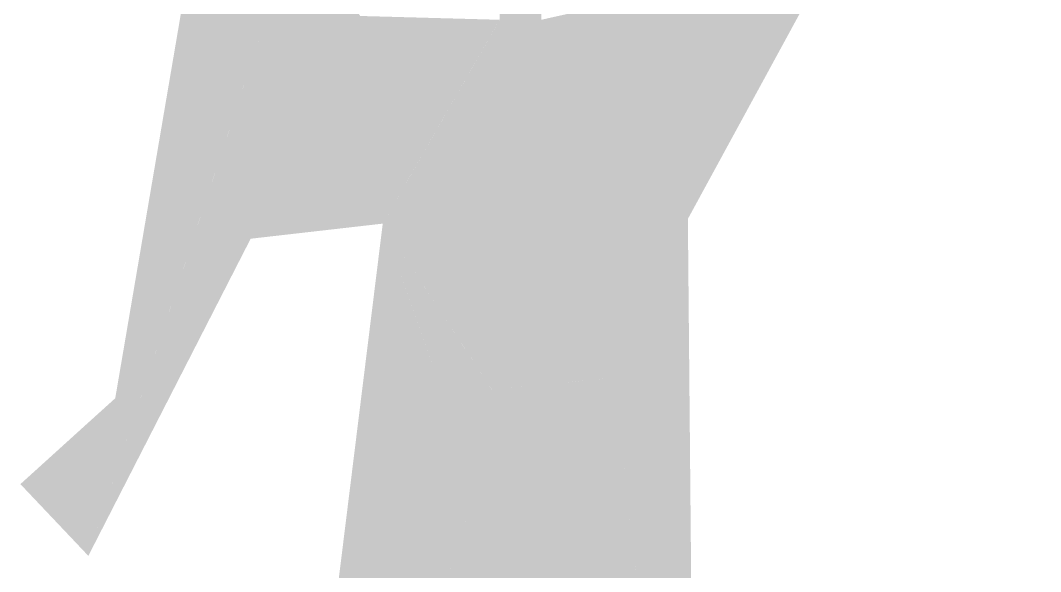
# Model space of a CAD drawing. Extents: x -0.07 to 1.13, y 0 to 1.85.
# Drawn here: x -0.072 to 1.133, y 0.637 to 1.287 of the extents above; entities that cross this region are included whole.
import ezdxf

# ---------------------------------------------------------------- set-up
doc = ezdxf.new("R2010")
doc.units = 0
for name, color, linetype in [('ARQ-HUM-251', 251, 'CONTINUOUS'), ('ARQ-HUM-252', 252, 'CONTINUOUS'), ('ARQ-HUM-254', 254, 'CONTINUOUS'), ('ARQ-HUM-255', 255, 'CONTINUOUS')]:
    doc.layers.add(name, color=color, linetype=linetype)

# ---------------------------------------------------------------- blocks, each defined once
blk = doc.blocks.new('*U1')
at = {"layer": 'ARQ-HUM-254'}
for points in [[(0.8017, 1.3114), (0.8017, 1.4302), (1.1326, 1.8162)], [(0.1645, 1.1264), (0.0086, 0.6555), (0.1645, 1.5682)], [(0.1645, 1.1264), (0.1645, 1.5682), (0.2135, 1.2743)], [(0.2135, 1.2743), (0.1645, 1.5682), (0.2135, 1.4349)], [(0.6584, 1.3133), (0.6056, 1.5504), (0.6584, 1.518)], [(0.6584, 1.3133), (0.6584, 1.518), (0.7482, 1.2298)], [(0.7482, 1.2298), (0.6584, 1.518), (0.7482, 1.463)], [(0.7482, 1.2298), (0.7482, 1.463), (0.8017, 1.3114)], [(0.8017, 1.3114), (0.7482, 1.463), (0.8017, 1.4302)], [(0.2135, 1.2743), (0.2135, 1.4349), (0.27, 1.2815)]]:
    blk.add_solid(points, dxfattribs=at)
blk = doc.blocks.new('*U2')
at = {"layer": 'ARQ-HUM-255'}
for points in [[(0.4942, 0.8523), (0.4942, 1.5549), (0.4945, 0.8523)], [(0.4945, 0.8523), (0.4942, 1.5549), (0.4945, 1.5549)], [(0.4945, 0.8523), (0.4945, 1.5549), (0.4949, 0.8523)], [(0.4949, 0.8523), (0.4945, 1.5549), (0.4949, 1.5548)], [(0.4949, 0.8523), (0.4949, 1.5548), (0.496, 0.8524)], [(0.496, 0.8524), (0.4949, 1.5548), (0.496, 1.5548)], [(0.496, 0.8524), (0.496, 1.5548), (0.4964, 0.8525)], [(0.4964, 0.8525), (0.496, 1.5548), (0.4964, 1.5548)], [(0.4964, 0.8525), (0.4964, 1.5548), (0.4975, 0.8526)], [(0.4975, 0.8526), (0.4964, 1.5548), (0.4975, 1.5547)], [(0.4975, 0.8526), (0.4975, 1.5547), (0.4979, 0.8526)], [(0.4979, 0.8526), (0.4975, 1.5547), (0.4979, 1.5547)], [(0.4979, 0.8526), (0.4979, 1.5547), (0.499, 0.8527)], [(0.499, 0.8527), (0.4979, 1.5547), (0.499, 1.5547)], [(0.499, 0.8527), (0.499, 1.5547), (0.4994, 0.8528)], [(0.4994, 0.8528), (0.499, 1.5547), (0.4994, 1.5547)], [(0.4994, 0.8528), (0.4994, 1.5547), (0.5004, 0.8529)], [(0.5004, 0.8529), (0.4994, 1.5547), (0.5004, 1.5546)], [(0.5004, 0.8529), (0.5004, 1.5546), (0.5008, 0.8529)], [(0.5008, 0.8529), (0.5004, 1.5546), (0.5008, 1.5546)], [(0.5008, 0.8529), (0.5008, 1.5546), (0.5019, 0.853)], [(0.5019, 0.853), (0.5008, 1.5546), (0.5019, 1.5546)], [(0.5019, 0.853), (0.5019, 1.5546), (0.5023, 0.8531)], [(0.5023, 0.8531), (0.5019, 1.5546), (0.5023, 1.5546)], [(0.5023, 0.8531), (0.5023, 1.5546), (0.5032, 0.8532)], [(0.5032, 0.8532), (0.5023, 1.5546), (0.5032, 1.5545)], [(0.5032, 0.8532), (0.5032, 1.5545), (0.5036, 0.8532)], [(0.5036, 0.8532), (0.5032, 1.5545), (0.5036, 1.5545)], [(0.5036, 0.8532), (0.5036, 1.5545), (0.5046, 0.8533)], [(0.5046, 0.8533), (0.5036, 1.5545), (0.5046, 1.5545)], [(0.5046, 0.8533), (0.5046, 1.5545), (0.505, 0.8533)], [(0.505, 0.8533), (0.5046, 1.5545), (0.505, 1.5544)], [(0.505, 0.8533), (0.505, 1.5544), (0.506, 0.8534)], [(0.506, 0.8534), (0.505, 1.5544), (0.506, 1.5544)], [(0.506, 0.8534), (0.506, 1.5544), (0.5063, 0.8535)], [(0.5063, 0.8535), (0.506, 1.5544), (0.5063, 1.5544)], [(0.5063, 0.8535), (0.5063, 1.5544), (0.5073, 0.8536)], [(0.5073, 0.8536), (0.5063, 1.5544), (0.5073, 1.5544)], [(0.5073, 0.8536), (0.5073, 1.5544), (0.5076, 0.8536)], [(0.5076, 0.8536), (0.5073, 1.5544), (0.5076, 1.5543)], [(0.5076, 0.8536), (0.5076, 1.5543), (0.5085, 0.8537)], [(0.5085, 0.8537), (0.5076, 1.5543), (0.5085, 1.5543)], [(0.5085, 0.8537), (0.5085, 1.5543), (0.5089, 0.8537)], [(0.5089, 0.8537), (0.5085, 1.5543), (0.5089, 1.5543)], [(0.5089, 0.8537), (0.5089, 1.5543), (0.5098, 0.8538)], [(0.5098, 0.8538), (0.5089, 1.5543), (0.5098, 1.5542)], [(0.5098, 0.8538), (0.5098, 1.5542), (0.5101, 0.8538)], [(0.5101, 0.8538), (0.5098, 1.5542), (0.5101, 1.5542)], [(0.5101, 0.8538), (0.5101, 1.5542), (0.511, 0.8539)], [(0.511, 0.8539), (0.5101, 1.5542), (0.511, 1.5542)], [(0.511, 0.8539), (0.511, 1.5542), (0.5113, 0.854)], [(0.5113, 0.854), (0.511, 1.5542), (0.5113, 1.5542)], [(0.5113, 0.854), (0.5113, 1.5542), (0.5122, 0.854)], [(0.5122, 0.854), (0.5113, 1.5542), (0.5122, 1.5542)], [(0.5122, 0.854), (0.5122, 1.5542), (0.5125, 0.8541)], [(0.5125, 0.8541), (0.5122, 1.5542), (0.5125, 1.5541)], [(0.5125, 0.8541), (0.5125, 1.5541), (0.5133, 0.8542)], [(0.5133, 0.8542), (0.5125, 1.5541), (0.5133, 1.5541)], [(0.5133, 0.8542), (0.5133, 1.5541), (0.5136, 0.8542)], [(0.5136, 0.8542), (0.5133, 1.5541), (0.5136, 1.5541)], [(0.5136, 0.8542), (0.5136, 1.5541), (0.5144, 0.8543)], [(0.5144, 0.8543), (0.5136, 1.5541), (0.5144, 1.5541)], [(0.5144, 0.8543), (0.5144, 1.5541), (0.5147, 0.8543)], [(0.5147, 0.8543), (0.5144, 1.5541), (0.5147, 1.554)], [(0.5147, 0.8543), (0.5147, 1.554), (0.5155, 0.8544)], [(0.5155, 0.8544), (0.5147, 1.554), (0.5155, 1.554)], [(0.5155, 0.8544), (0.5155, 1.554), (0.5158, 0.8544)], [(0.5158, 0.8544), (0.5155, 1.554), (0.5158, 1.554)], [(0.5158, 0.8544), (0.5158, 1.554), (0.5165, 0.8545)], [(0.5165, 0.8545), (0.5158, 1.554), (0.5165, 1.554)], [(0.5165, 0.8545), (0.5165, 1.554), (0.5168, 0.8545)], [(0.5168, 0.8545), (0.5165, 1.554), (0.5168, 1.554)], [(0.5168, 0.8545), (0.5168, 1.554), (0.5175, 0.8546)], [(0.5175, 0.8546), (0.5168, 1.554), (0.5175, 1.5539)], [(0.5175, 0.8546), (0.5175, 1.5539), (0.5178, 0.8546)], [(0.5178, 0.8546), (0.5175, 1.5539), (0.5178, 1.5539)], [(0.5178, 0.8546), (0.5178, 1.5539), (0.5185, 0.8547)], [(0.5185, 0.8547), (0.5178, 1.5539), (0.5185, 1.5539)], [(0.5185, 0.8547), (0.5185, 1.5539), (0.5188, 0.8547)], [(0.5188, 0.8547), (0.5185, 1.5539), (0.5188, 1.5539)], [(0.5188, 0.8547), (0.5188, 1.5539), (0.5194, 0.8548)], [(0.5194, 0.8548), (0.5188, 1.5539), (0.5194, 1.5539)], [(0.5194, 0.8548), (0.5194, 1.5539), (0.5197, 0.8548)], [(0.5197, 0.8548), (0.5194, 1.5539), (0.5197, 1.5538)], [(0.5197, 0.8548), (0.5197, 1.5538), (0.5203, 0.8549)], [(0.5203, 0.8549), (0.5197, 1.5538), (0.5203, 1.5538)], [(0.5203, 0.8549), (0.5203, 1.5538), (0.5206, 0.8549)], [(0.5206, 0.8549), (0.5203, 1.5538), (0.5206, 1.5538)], [(0.5206, 0.8549), (0.5206, 1.5538), (0.5212, 0.8549)], [(0.5212, 0.8549), (0.5206, 1.5538), (0.5212, 1.5538)], [(0.5212, 0.8549), (0.5212, 1.5538), (0.5214, 0.855)], [(0.5214, 0.855), (0.5212, 1.5538), (0.5214, 1.5538)], [(0.5214, 0.855), (0.5214, 1.5538), (0.522, 0.855)], [(0.522, 0.855), (0.5214, 1.5538), (0.522, 1.5538)], [(0.522, 0.855), (0.522, 1.5538), (0.5222, 0.855)], [(0.5222, 0.855), (0.522, 1.5538), (0.5222, 1.5537)], [(0.5222, 0.855), (0.5222, 1.5537), (0.5228, 0.8551)], [(0.5228, 0.8551), (0.5222, 1.5537), (0.5228, 1.5537)], [(0.5228, 0.8551), (0.5228, 1.5537), (0.523, 0.8551)], [(0.523, 0.8551), (0.5228, 1.5537), (0.523, 1.5537)], [(0.523, 0.8551), (0.523, 1.5537), (0.5235, 0.8552)], [(0.5235, 0.8552), (0.523, 1.5537), (0.5235, 1.5537)], [(0.5235, 0.8552), (0.5235, 1.5537), (0.5237, 0.8552)], [(0.5237, 0.8552), (0.5235, 1.5537), (0.5237, 1.5537)], [(0.5237, 0.8552), (0.5237, 1.5537), (0.5242, 0.8552)], [(0.5242, 0.8552), (0.5237, 1.5537), (0.5242, 1.5537)], [(0.5242, 0.8552), (0.5242, 1.5537), (0.5244, 0.8553)], [(0.5244, 0.8553), (0.5242, 1.5537), (0.5244, 1.5537)], [(0.5244, 0.8553), (0.5244, 1.5537), (0.5248, 0.8553)], [(0.5248, 0.8553), (0.5244, 1.5537), (0.5248, 1.5536)], [(0.5248, 0.8553), (0.5248, 1.5536), (0.525, 0.8553)], [(0.525, 0.8553), (0.5248, 1.5536), (0.525, 1.5536)], [(0.525, 0.8553), (0.525, 1.5536), (0.5254, 0.8554)], [(0.5254, 0.8554), (0.525, 1.5536), (0.5254, 1.5536)], [(0.5254, 0.8554), (0.5254, 1.5536), (0.5256, 0.8554)], [(0.5256, 0.8554), (0.5254, 1.5536), (0.5256, 1.5536)], [(0.5256, 0.8554), (0.5256, 1.5536), (0.526, 0.8554)], [(0.526, 0.8554), (0.5256, 1.5536), (0.526, 1.5536)], [(0.526, 0.8554), (0.526, 1.5536), (0.5261, 0.8554)], [(0.5261, 0.8554), (0.526, 1.5536), (0.5261, 1.5536)], [(0.5261, 0.8554), (0.5261, 1.5536), (0.5265, 0.8555)], [(0.5265, 0.8555), (0.5261, 1.5536), (0.5265, 1.5536)], [(0.5265, 0.8555), (0.5265, 1.5536), (0.5266, 0.8555)], [(0.5266, 0.8555), (0.5265, 1.5536), (0.5266, 1.5536)], [(0.5266, 0.8555), (0.5266, 1.5536), (0.527, 0.8555)], [(0.527, 0.8555), (0.5266, 1.5536), (0.527, 1.5536)], [(0.527, 0.8555), (0.527, 1.5536), (0.5271, 0.8555)], [(0.5271, 0.8555), (0.527, 1.5536), (0.5271, 1.5535)], [(0.5271, 0.8555), (0.5271, 1.5535), (0.5274, 0.8556)], [(0.5274, 0.8556), (0.5271, 1.5535), (0.5274, 1.5535)], [(0.5274, 0.8556), (0.5274, 1.5535), (0.5275, 0.8556)], [(0.5275, 0.8556), (0.5274, 1.5535), (0.5275, 1.5535)], [(0.5275, 0.8556), (0.5275, 1.5535), (0.5278, 0.8556)], [(0.5278, 0.8556), (0.5275, 1.5535), (0.5278, 1.5535)], [(0.5278, 0.8556), (0.5278, 1.5535), (0.5279, 0.8556)], [(0.5279, 0.8556), (0.5278, 1.5535), (0.5279, 1.5535)], [(0.5279, 0.8556), (0.5279, 1.5535), (0.5281, 0.8556)], [(0.5281, 0.8556), (0.5279, 1.5535), (0.5281, 1.5535)], [(0.5281, 0.8556), (0.5281, 1.5535), (0.5282, 0.8556)], [(0.5282, 0.8556), (0.5281, 1.5535), (0.5282, 1.5535)], [(0.5282, 0.8556), (0.5282, 1.5535), (0.5284, 0.8557)], [(0.5284, 0.8557), (0.5282, 1.5535), (0.5284, 1.5535)], [(0.5284, 0.8557), (0.5284, 1.5535), (0.5285, 0.8557)], [(0.5285, 0.8557), (0.5284, 1.5535), (0.5285, 1.5535)], [(0.5285, 0.8557), (0.5285, 1.5535), (0.5287, 0.8557)], [(0.5287, 0.8557), (0.5285, 1.5535), (0.5287, 1.5535)], [(0.5287, 0.8557), (0.5287, 1.5535), (0.5287, 0.8557)], [(0.5287, 0.8557), (0.5287, 1.5535), (0.5287, 1.5535)], [(0.5287, 0.8557), (0.5287, 1.5535), (0.5289, 0.8557)], [(0.5289, 0.8557), (0.5287, 1.5535), (0.5289, 1.5535)], [(0.5289, 0.8557), (0.5289, 1.5535), (0.5289, 0.8557)], [(0.5289, 0.8557), (0.5289, 1.5535), (0.5289, 1.5535)], [(0.5289, 0.8557), (0.5289, 1.5535), (0.529, 0.8557)], [(0.529, 0.8557), (0.5289, 1.5535), (0.529, 1.5535)], [(0.529, 0.8557), (0.529, 1.5535), (0.5291, 0.8557)], [(0.5291, 0.8557), (0.529, 1.5535), (0.5291, 1.5535)], [(0.5291, 0.8557), (0.5291, 1.5535), (0.5292, 0.8557)], [(0.5292, 0.8557), (0.5291, 1.5535), (0.5292, 1.5535)], [(0.5292, 0.8557), (0.5292, 1.5535), (0.5292, 0.8557)], [(0.5292, 0.8557), (0.5292, 1.5535), (0.5292, 1.5535)], [(0.5292, 0.8557), (0.5292, 1.5535), (0.5292, 0.8557)], [(0.5292, 0.8557), (0.5292, 1.5535), (0.5292, 1.5535)], [(0.5292, 0.8557), (0.5292, 1.5535), (0.5292, 0.8557)], [(0.5292, 0.8557), (0.5292, 1.5535), (0.5292, 1.5535)], [(0.5292, 0.8557), (0.5292, 1.5535), (0.5293, 0.8557)], [(0.5293, 0.8557), (0.5292, 1.5535), (0.5293, 1.5535)], [(0.5293, 0.8557), (0.5293, 1.5535), (0.5432, 0.8571)], [(0.5432, 0.8571), (0.5293, 1.5535), (0.5432, 1.5529)], [(0.6584, 0.9284), (0.6291, 1.2842), (0.6584, 1.3133)], [(0.6584, 0.9284), (0.6584, 1.3133), (0.7163, 1.0529)], [(0.4882, 0.8517), (0.487, 1.2751), (0.4882, 1.2771)], [(0.4886, 0.8517), (0.4882, 1.2771), (0.4886, 1.2779)], [(0.4882, 0.8517), (0.4882, 1.2771), (0.4886, 0.8517)], [(0.4898, 0.8518), (0.4886, 1.2779), (0.4898, 1.2799)], [(0.4886, 0.8517), (0.4886, 1.2779), (0.4898, 0.8518)], [(0.4902, 0.8519), (0.4898, 1.2799), (0.4902, 1.2807)], [(0.4898, 0.8518), (0.4898, 1.2799), (0.4902, 0.8519)], [(0.4914, 0.852), (0.4902, 1.2807), (0.4914, 1.2827)], [(0.4902, 0.8519), (0.4902, 1.2807), (0.4914, 0.852)], [(0.4918, 0.852), (0.4914, 1.2827), (0.4918, 1.2835)], [(0.4914, 0.852), (0.4914, 1.2827), (0.4918, 0.852)], [(0.4929, 0.8521), (0.4918, 1.2835), (0.4929, 1.2854)], [(0.4918, 0.852), (0.4918, 1.2835), (0.4929, 0.8521)], [(0.4934, 0.8522), (0.4929, 1.2854), (0.4934, 1.2862)], [(0.4929, 0.8521), (0.4929, 1.2854), (0.4934, 0.8522)], [(0.4942, 0.8523), (0.4934, 1.2862), (0.4942, 1.2877)], [(0.4934, 0.8522), (0.4934, 1.2862), (0.4942, 0.8523)], [(0.5432, 0.8571), (0.5432, 1.2877), (0.5833, 0.8611)], [(0.5833, 0.8611), (0.5432, 1.2877), (0.5833, 1.2387)], [(0.6291, 0.8656), (0.6056, 1.2609), (0.6291, 1.2842)], [(0.6291, 0.8656), (0.6291, 1.2842), (0.6584, 0.9284)], [(0.4815, 0.8571), (0.4803, 1.2635), (0.4815, 1.2656)], [(0.482, 0.8564), (0.4815, 1.2656), (0.482, 1.2664)], [(0.4815, 0.8571), (0.4815, 1.2656), (0.482, 0.8564)], [(0.4832, 0.8546), (0.482, 1.2664), (0.4832, 1.2685)], [(0.482, 0.8564), (0.482, 1.2664), (0.4832, 0.8546)], [(0.4837, 0.8539), (0.4832, 1.2685), (0.4837, 1.2693)], [(0.4832, 0.8546), (0.4832, 1.2685), (0.4837, 0.8539)], [(0.4849, 0.8521), (0.4837, 1.2693), (0.4849, 1.2714)], [(0.4837, 0.8539), (0.4837, 1.2693), (0.4849, 0.8521)], [(0.4853, 0.8514), (0.4849, 1.2714), (0.4853, 1.2722)], [(0.4849, 0.8521), (0.4849, 1.2714), (0.4853, 0.8514)], [(0.4853, 0.8514), (0.4853, 1.2722), (0.4854, 0.8514)], [(0.4854, 0.8514), (0.4853, 1.2722), (0.4854, 1.2722)], [(0.4865, 0.8515), (0.4854, 1.2722), (0.4865, 1.2743)], [(0.4854, 0.8514), (0.4854, 1.2722), (0.4865, 0.8515)], [(0.487, 0.8516), (0.4865, 1.2743), (0.487, 1.2751)], [(0.4865, 0.8515), (0.4865, 1.2743), (0.487, 0.8516)], [(0.487, 0.8516), (0.487, 1.2751), (0.4882, 0.8517)], [(0.4747, 0.8675), (0.4734, 1.2515), (0.4747, 1.2537)], [(0.4752, 0.8668), (0.4747, 1.2537), (0.4752, 1.2545)], [(0.4747, 0.8675), (0.4747, 1.2537), (0.4752, 0.8668)], [(0.4764, 0.8649), (0.4752, 1.2545), (0.4764, 1.2567)], [(0.4752, 0.8668), (0.4752, 1.2545), (0.4764, 0.8649)], [(0.4769, 0.8642), (0.4764, 1.2567), (0.4769, 1.2575)], [(0.4764, 0.8649), (0.4764, 1.2567), (0.4769, 0.8642)], [(0.4781, 0.8623), (0.4769, 1.2575), (0.4781, 1.2597)], [(0.4769, 0.8642), (0.4769, 1.2575), (0.4781, 0.8623)], [(0.4786, 0.8616), (0.4781, 1.2597), (0.4786, 1.2605)], [(0.4781, 0.8623), (0.4781, 1.2597), (0.4786, 0.8616)], [(0.4799, 0.8597), (0.4786, 1.2605), (0.4799, 1.2627)], [(0.4786, 0.8616), (0.4786, 1.2605), (0.4799, 0.8597)], [(0.4803, 0.859), (0.4799, 1.2627), (0.4803, 1.2635)], [(0.4799, 0.8597), (0.4799, 1.2627), (0.4803, 0.859)], [(0.4803, 0.859), (0.4803, 1.2635), (0.4815, 0.8571)], [(0.6056, 0.8633), (0.5833, 1.2387), (0.6056, 1.2609)], [(0.6056, 0.8633), (0.6056, 1.2609), (0.6291, 0.8656)], [(0.4677, 0.8781), (0.4664, 1.2392), (0.4677, 1.2415)], [(0.4682, 0.8774), (0.4677, 1.2415), (0.4682, 1.2423)], [(0.4677, 0.8781), (0.4677, 1.2415), (0.4682, 0.8774)], [(0.4695, 0.8755), (0.4682, 1.2423), (0.4695, 1.2446)], [(0.4682, 0.8774), (0.4682, 1.2423), (0.4695, 0.8755)], [(0.4699, 0.8747), (0.4695, 1.2446), (0.4699, 1.2454)], [(0.4695, 0.8755), (0.4695, 1.2446), (0.4699, 0.8747)], [(0.4712, 0.8728), (0.4699, 1.2454), (0.4712, 1.2476)], [(0.4699, 0.8747), (0.4699, 1.2454), (0.4712, 0.8728)], [(0.4717, 0.8721), (0.4712, 1.2476), (0.4717, 1.2484)], [(0.4712, 0.8728), (0.4712, 1.2476), (0.4717, 0.8721)], [(0.473, 0.8701), (0.4717, 1.2484), (0.473, 1.2507)], [(0.4717, 0.8721), (0.4717, 1.2484), (0.473, 0.8701)], [(0.4734, 0.8694), (0.473, 1.2507), (0.4734, 1.2515)], [(0.473, 0.8701), (0.473, 1.2507), (0.4734, 0.8694)], [(0.4734, 0.8694), (0.4734, 1.2515), (0.4747, 0.8675)], [(0.4606, 0.8889), (0.4593, 1.2268), (0.4606, 1.2291)], [(0.4611, 0.8882), (0.4606, 1.2291), (0.4611, 1.2299)], [(0.4606, 0.8889), (0.4606, 1.2291), (0.4611, 0.8882)], [(0.4624, 0.8862), (0.4611, 1.2299), (0.4624, 1.2322)], [(0.4611, 0.8882), (0.4611, 1.2299), (0.4624, 0.8862)], [(0.4628, 0.8855), (0.4624, 1.2322), (0.4628, 1.233)], [(0.4624, 0.8862), (0.4624, 1.2322), (0.4628, 0.8855)], [(0.4641, 0.8835), (0.4628, 1.233), (0.4641, 1.2353)], [(0.4628, 0.8855), (0.4628, 1.233), (0.4641, 0.8835)], [(0.4646, 0.8828), (0.4641, 1.2353), (0.4646, 1.2361)], [(0.4641, 0.8835), (0.4641, 1.2353), (0.4646, 0.8828)], [(0.4659, 0.8808), (0.4646, 1.2361), (0.4659, 1.2384)], [(0.4646, 0.8828), (0.4646, 1.2361), (0.4659, 0.8808)], [(0.4664, 0.8801), (0.4659, 1.2384), (0.4664, 1.2392)], [(0.4659, 0.8808), (0.4659, 1.2384), (0.4664, 0.8801)], [(0.4664, 0.8801), (0.4664, 1.2392), (0.4677, 0.8781)], [(0.5833, 0.8611), (0.5833, 1.2387), (0.6056, 0.8633)], [(0.4535, 0.8997), (0.4522, 1.2144), (0.4535, 1.2167)], [(0.4539, 0.899), (0.4535, 1.2167), (0.4539, 1.2175)], [(0.4535, 0.8997), (0.4535, 1.2167), (0.4539, 0.899)], [(0.4552, 0.897), (0.4539, 1.2175), (0.4552, 1.2198)], [(0.4539, 0.899), (0.4539, 1.2175), (0.4552, 0.897)], [(0.4557, 0.8963), (0.4552, 1.2198), (0.4557, 1.2206)], [(0.4552, 0.897), (0.4552, 1.2198), (0.4557, 0.8963)], [(0.457, 0.8943), (0.4557, 1.2206), (0.457, 1.2229)], [(0.4557, 0.8963), (0.4557, 1.2206), (0.457, 0.8943)], [(0.4575, 0.8936), (0.457, 1.2229), (0.4575, 1.2237)], [(0.457, 0.8943), (0.457, 1.2229), (0.4575, 0.8936)], [(0.4588, 0.8916), (0.4575, 1.2237), (0.4588, 1.226)], [(0.4575, 0.8936), (0.4575, 1.2237), (0.4588, 0.8916)], [(0.4593, 0.8909), (0.4588, 1.226), (0.4593, 1.2268)], [(0.4588, 0.8916), (0.4588, 1.226), (0.4593, 0.8909)], [(0.4593, 0.8909), (0.4593, 1.2268), (0.4606, 0.8889)], [(0.4464, 0.9104), (0.4451, 1.2022), (0.4464, 1.2044)], [(0.4468, 0.9097), (0.4464, 1.2044), (0.4468, 1.2052)], [(0.4464, 0.9104), (0.4464, 1.2044), (0.4468, 0.9097)], [(0.4481, 0.9078), (0.4468, 1.2052), (0.4481, 1.2075)], [(0.4468, 0.9097), (0.4468, 1.2052), (0.4481, 0.9078)], [(0.4486, 0.9071), (0.4481, 1.2075), (0.4486, 1.2083)], [(0.4481, 0.9078), (0.4481, 1.2075), (0.4486, 0.9071)], [(0.4499, 0.9051), (0.4486, 1.2083), (0.4499, 1.2105)], [(0.4486, 0.9071), (0.4486, 1.2083), (0.4499, 0.9051)], [(0.4504, 0.9044), (0.4499, 1.2105), (0.4504, 1.2114)], [(0.4499, 0.9051), (0.4499, 1.2105), (0.4504, 0.9044)], [(0.4517, 0.9024), (0.4504, 1.2114), (0.4517, 1.2136)], [(0.4504, 0.9044), (0.4504, 1.2114), (0.4517, 0.9024)], [(0.4522, 0.9017), (0.4517, 1.2136), (0.4522, 1.2144)], [(0.4517, 0.9024), (0.4517, 1.2136), (0.4522, 0.9017)], [(0.4522, 0.9017), (0.4522, 1.2144), (0.4535, 0.8997)], [(0.4394, 0.921), (0.4382, 1.1901), (0.4394, 1.1923)], [(0.4399, 0.9203), (0.4394, 1.1923), (0.4399, 1.1931)], [(0.4394, 0.921), (0.4394, 1.1923), (0.4399, 0.9203)], [(0.4412, 0.9184), (0.4399, 1.1931), (0.4412, 1.1953)], [(0.4399, 0.9203), (0.4399, 1.1931), (0.4412, 0.9184)], [(0.4416, 0.9177), (0.4412, 1.1953), (0.4416, 1.1961)], [(0.4412, 0.9184), (0.4412, 1.1953), (0.4416, 0.9177)], [(0.4429, 0.9157), (0.4416, 1.1961), (0.4429, 1.1983)], [(0.4416, 0.9177), (0.4416, 1.1961), (0.4429, 0.9157)], [(0.4433, 0.915), (0.4429, 1.1983), (0.4433, 1.1991)], [(0.4429, 0.9157), (0.4429, 1.1983), (0.4433, 0.915)], [(0.4446, 0.9131), (0.4433, 1.1991), (0.4446, 1.2013)], [(0.4433, 0.915), (0.4433, 1.1991), (0.4446, 0.9131)], [(0.4451, 0.9124), (0.4446, 1.2013), (0.4451, 1.2022)], [(0.4446, 0.9131), (0.4446, 1.2013), (0.4451, 0.9124)], [(0.4451, 0.9124), (0.4451, 1.2022), (0.4464, 0.9104)], [(0.4327, 0.9312), (0.4315, 1.1784), (0.4327, 1.1805)], [(0.4331, 0.9306), (0.4327, 1.1805), (0.4331, 1.1813)], [(0.4327, 0.9312), (0.4327, 1.1805), (0.4331, 0.9306)], [(0.4343, 0.9287), (0.4331, 1.1813), (0.4343, 1.1834)], [(0.4331, 0.9306), (0.4331, 1.1813), (0.4343, 0.9287)], [(0.4348, 0.928), (0.4343, 1.1834), (0.4348, 1.1842)], [(0.4343, 0.9287), (0.4343, 1.1834), (0.4348, 0.928)], [(0.436, 0.9261), (0.4348, 1.1842), (0.436, 1.1864)], [(0.4348, 0.928), (0.4348, 1.1842), (0.436, 0.9261)], [(0.4365, 0.9255), (0.436, 1.1864), (0.4365, 1.1871)], [(0.436, 0.9261), (0.436, 1.1864), (0.4365, 0.9255)], [(0.4377, 0.9236), (0.4365, 1.1871), (0.4377, 1.1893)], [(0.4365, 0.9255), (0.4365, 1.1871), (0.4377, 0.9236)], [(0.4382, 0.9229), (0.4377, 1.1893), (0.4382, 1.1901)], [(0.4377, 0.9236), (0.4377, 1.1893), (0.4382, 0.9229)], [(0.4382, 0.9229), (0.4382, 1.1901), (0.4394, 0.921)], [(0.4262, 0.9411), (0.425, 1.1672), (0.4262, 1.1692)], [(0.4266, 0.9404), (0.4262, 1.1692), (0.4266, 1.17)], [(0.4262, 0.9411), (0.4262, 1.1692), (0.4266, 0.9404)], [(0.4278, 0.9386), (0.4266, 1.17), (0.4278, 1.172)], [(0.4266, 0.9404), (0.4266, 1.17), (0.4278, 0.9386)], [(0.4282, 0.938), (0.4278, 1.172), (0.4282, 1.1727)], [(0.4278, 0.9386), (0.4278, 1.172), (0.4282, 0.938)], [(0.4294, 0.9362), (0.4282, 1.1727), (0.4294, 1.1748)], [(0.4282, 0.938), (0.4282, 1.1727), (0.4294, 0.9362)], [(0.4298, 0.9356), (0.4294, 1.1748), (0.4298, 1.1756)], [(0.4294, 0.9362), (0.4294, 1.1748), (0.4298, 0.9356)], [(0.431, 0.9337), (0.4298, 1.1756), (0.431, 1.1777)], [(0.4298, 0.9356), (0.4298, 1.1756), (0.431, 0.9337)], [(0.4315, 0.9331), (0.431, 1.1777), (0.4315, 1.1784)], [(0.431, 0.9337), (0.431, 1.1777), (0.4315, 0.9331)], [(0.4315, 0.9331), (0.4315, 1.1784), (0.4327, 0.9312)], [(0.4189, 0.9521), (0.4185, 1.1559), (0.4189, 1.1566)], [(0.42, 0.9504), (0.4189, 1.1566), (0.42, 1.1585)], [(0.4189, 0.9521), (0.4189, 1.1566), (0.42, 0.9504)], [(0.4204, 0.9498), (0.42, 1.1585), (0.4204, 1.1592)], [(0.42, 0.9504), (0.42, 1.1585), (0.4204, 0.9498)], [(0.4215, 0.9481), (0.4204, 1.1592), (0.4215, 1.1611)], [(0.4204, 0.9498), (0.4204, 1.1592), (0.4215, 0.9481)], [(0.4219, 0.9475), (0.4215, 1.1611), (0.4219, 1.1618)], [(0.4215, 0.9481), (0.4215, 1.1611), (0.4219, 0.9475)], [(0.4231, 0.9458), (0.4219, 1.1618), (0.4231, 1.1638)], [(0.4219, 0.9475), (0.4219, 1.1618), (0.4231, 0.9458)], [(0.4235, 0.9452), (0.4231, 1.1638), (0.4235, 1.1645)], [(0.4231, 0.9458), (0.4231, 1.1638), (0.4235, 0.9452)], [(0.4246, 0.9434), (0.4235, 1.1645), (0.4246, 1.1665)], [(0.4235, 0.9452), (0.4235, 1.1645), (0.4246, 0.9434)], [(0.425, 0.9428), (0.4246, 1.1665), (0.425, 1.1672)], [(0.4246, 0.9434), (0.4246, 1.1665), (0.425, 0.9428)], [(0.425, 0.9428), (0.425, 1.1672), (0.4262, 0.9411)], [(0.4119, 0.9628), (0.4115, 1.1437), (0.4119, 1.1443)], [(0.4129, 0.9612), (0.4119, 1.1443), (0.4129, 1.1461)], [(0.4119, 0.9628), (0.4119, 1.1443), (0.4129, 0.9612)], [(0.4132, 0.9607), (0.4129, 1.1461), (0.4132, 1.1467)], [(0.4129, 0.9612), (0.4129, 1.1461), (0.4132, 0.9607)], [(0.4143, 0.9591), (0.4132, 1.1467), (0.4143, 1.1485)], [(0.4132, 0.9607), (0.4132, 1.1467), (0.4143, 0.9591)], [(0.4146, 0.9586), (0.4143, 1.1485), (0.4146, 1.1491)], [(0.4143, 0.9591), (0.4143, 1.1485), (0.4146, 0.9586)], [(0.4157, 0.957), (0.4146, 1.1491), (0.4157, 1.1509)], [(0.4146, 0.9586), (0.4146, 1.1491), (0.4157, 0.957)], [(0.416, 0.9565), (0.4157, 1.1509), (0.416, 1.1515)], [(0.4157, 0.957), (0.4157, 1.1509), (0.416, 0.9565)], [(0.4171, 0.9548), (0.416, 1.1515), (0.4171, 1.1534)], [(0.416, 0.9565), (0.416, 1.1515), (0.4171, 0.9548)], [(0.4175, 0.9543), (0.4171, 1.1534), (0.4175, 1.154)], [(0.4171, 0.9548), (0.4171, 1.1534), (0.4175, 0.9543)], [(0.4185, 0.9526), (0.4175, 1.154), (0.4185, 1.1559)], [(0.4175, 0.9543), (0.4175, 1.154), (0.4185, 0.9526)], [(0.4185, 0.9526), (0.4185, 1.1559), (0.4189, 0.9521)], [(0.4053, 0.9728), (0.4044, 1.1313), (0.4053, 1.1329)], [(0.4056, 0.9723), (0.4053, 1.1329), (0.4056, 1.1334)], [(0.4053, 0.9728), (0.4053, 1.1329), (0.4056, 0.9723)], [(0.4065, 0.971), (0.4056, 1.1334), (0.4065, 1.1349)], [(0.4056, 0.9723), (0.4056, 1.1334), (0.4065, 0.971)], [(0.4068, 0.9705), (0.4065, 1.1349), (0.4068, 1.1354)], [(0.4065, 0.971), (0.4065, 1.1349), (0.4068, 0.9705)], [(0.4077, 0.9691), (0.4068, 1.1354), (0.4077, 1.137)], [(0.4068, 0.9705), (0.4068, 1.1354), (0.4077, 0.9691)], [(0.408, 0.9686), (0.4077, 1.137), (0.408, 1.1376)], [(0.4077, 0.9691), (0.4077, 1.137), (0.408, 0.9686)], [(0.4089, 0.9672), (0.408, 1.1376), (0.4089, 1.1392)], [(0.408, 0.9686), (0.408, 1.1376), (0.4089, 0.9672)], [(0.4093, 0.9667), (0.4089, 1.1392), (0.4093, 1.1398)], [(0.4089, 0.9672), (0.4089, 1.1392), (0.4093, 0.9667)], [(0.4102, 0.9653), (0.4093, 1.1398), (0.4102, 1.1415)], [(0.4093, 0.9667), (0.4093, 1.1398), (0.4102, 0.9653)], [(0.4106, 0.9648), (0.4102, 1.1415), (0.4106, 1.142)], [(0.4102, 0.9653), (0.4102, 1.1415), (0.4106, 0.9648)], [(0.4115, 0.9633), (0.4106, 1.142), (0.4115, 1.1437)], [(0.4106, 0.9648), (0.4106, 1.142), (0.4115, 0.9633)], [(0.4115, 0.9633), (0.4115, 1.1437), (0.4119, 0.9628)], [(0.398, 0.9838), (0.3973, 1.1189), (0.398, 1.1201)], [(0.3982, 0.9835), (0.398, 1.1201), (0.3982, 1.1205)], [(0.398, 0.9838), (0.398, 1.1201), (0.3982, 0.9835)], [(0.3989, 0.9824), (0.3982, 1.1205), (0.3989, 1.1217)], [(0.3982, 0.9835), (0.3982, 1.1205), (0.3989, 0.9824)], [(0.3991, 0.9821), (0.3989, 1.1217), (0.3991, 1.1221)], [(0.3989, 0.9824), (0.3989, 1.1217), (0.3991, 0.9821)], [(0.3999, 0.981), (0.3991, 1.1221), (0.3999, 1.1234)], [(0.3991, 0.9821), (0.3991, 1.1221), (0.3999, 0.981)], [(0.4001, 0.9806), (0.3999, 1.1234), (0.4001, 1.1239)], [(0.3999, 0.981), (0.3999, 1.1234), (0.4001, 0.9806)], [(0.4009, 0.9794), (0.4001, 1.1239), (0.4009, 1.1252)], [(0.4001, 0.9806), (0.4001, 1.1239), (0.4009, 0.9794)], [(0.4011, 0.979), (0.4009, 1.1252), (0.4011, 1.1256)], [(0.4009, 0.9794), (0.4009, 1.1252), (0.4011, 0.979)], [(0.4019, 0.9778), (0.4011, 1.1256), (0.4019, 1.127)], [(0.4011, 0.979), (0.4011, 1.1256), (0.4019, 0.9778)], [(0.4022, 0.9774), (0.4019, 1.127), (0.4022, 1.1275)], [(0.4019, 0.9778), (0.4019, 1.127), (0.4022, 0.9774)], [(0.403, 0.9762), (0.4022, 1.1275), (0.403, 1.1289)], [(0.4022, 0.9774), (0.4022, 1.1275), (0.403, 0.9762)], [(0.4033, 0.9758), (0.403, 1.1289), (0.4033, 1.1294)], [(0.403, 0.9762), (0.403, 1.1289), (0.4033, 0.9758)], [(0.4041, 0.9745), (0.4033, 1.1294), (0.4041, 1.1308)], [(0.4033, 0.9758), (0.4033, 1.1294), (0.4041, 0.9745)], [(0.4044, 0.9741), (0.4041, 1.1308), (0.4044, 1.1313)], [(0.4041, 0.9745), (0.4041, 1.1308), (0.4044, 0.9741)], [(0.4044, 0.9741), (0.4044, 1.1313), (0.4053, 0.9728)], [(0.3913, 0.9939), (0.3909, 1.1079), (0.3913, 1.1086)], [(0.3915, 0.9937), (0.3913, 1.1086), (0.3915, 1.1088)], [(0.3913, 0.9939), (0.3913, 1.1086), (0.3915, 0.9937)], [(0.3919, 0.993), (0.3915, 1.1088), (0.3919, 1.1096)], [(0.3915, 0.9937), (0.3915, 1.1088), (0.3919, 0.993)], [(0.3921, 0.9928), (0.3919, 1.1096), (0.3921, 1.1098)], [(0.3919, 0.993), (0.3919, 1.1096), (0.3921, 0.9928)], [(0.3925, 0.9921), (0.3921, 1.1098), (0.3925, 1.1107)], [(0.3921, 0.9928), (0.3921, 1.1098), (0.3925, 0.9921)], [(0.3927, 0.9919), (0.3925, 1.1107), (0.3927, 1.1109)], [(0.3925, 0.9921), (0.3925, 1.1107), (0.3927, 0.9919)], [(0.3932, 0.9911), (0.3927, 1.1109), (0.3932, 1.1118)], [(0.3927, 0.9919), (0.3927, 1.1109), (0.3932, 0.9911)], [(0.3933, 0.9908), (0.3932, 1.1118), (0.3933, 1.1121)], [(0.3932, 0.9911), (0.3932, 1.1118), (0.3933, 0.9908)], [(0.3939, 0.99), (0.3933, 1.1121), (0.3939, 1.113)], [(0.3933, 0.9908), (0.3933, 1.1121), (0.3939, 0.99)], [(0.3941, 0.9898), (0.3939, 1.113), (0.3941, 1.1133)], [(0.3939, 0.99), (0.3939, 1.113), (0.3941, 0.9898)], [(0.3946, 0.9889), (0.3941, 1.1133), (0.3946, 1.1143)], [(0.3941, 0.9898), (0.3941, 1.1133), (0.3946, 0.9889)], [(0.3948, 0.9886), (0.3946, 1.1143), (0.3948, 1.1146)], [(0.3946, 0.9889), (0.3946, 1.1143), (0.3948, 0.9886)], [(0.3954, 0.9877), (0.3948, 1.1146), (0.3954, 1.1156)], [(0.3948, 0.9886), (0.3948, 1.1146), (0.3954, 0.9877)], [(0.3956, 0.9875), (0.3954, 1.1156), (0.3956, 1.116)], [(0.3954, 0.9877), (0.3954, 1.1156), (0.3956, 0.9875)], [(0.3962, 0.9865), (0.3956, 1.116), (0.3962, 1.1171)], [(0.3956, 0.9875), (0.3956, 1.116), (0.3962, 0.9865)], [(0.3964, 0.9862), (0.3962, 1.1171), (0.3964, 1.1174)], [(0.3962, 0.9865), (0.3962, 1.1171), (0.3964, 0.9862)], [(0.3971, 0.9852), (0.3964, 1.1174), (0.3971, 1.1186)], [(0.3964, 0.9862), (0.3964, 1.1174), (0.3971, 0.9852)], [(0.3973, 0.9849), (0.3971, 1.1186), (0.3973, 1.1189)], [(0.3971, 0.9852), (0.3971, 1.1186), (0.3973, 0.9849)], [(0.3973, 0.9849), (0.3973, 1.1189), (0.398, 0.9838)], [(0.3879, 0.9991), (0.3561, 1.0473), (0.3879, 1.1026)], [(0.3879, 0.9991), (0.3879, 1.1026), (0.3879, 1.1027)], [(0.3879, 0.9991), (0.3879, 1.1027), (0.388, 0.999)], [(0.388, 0.999), (0.3879, 1.1027), (0.388, 1.1027)], [(0.3879, 0.9991), (0.3879, 1.1026), (0.3879, 0.9991)], [(0.3881, 0.9989), (0.388, 1.1027), (0.3881, 1.1029)], [(0.388, 0.999), (0.388, 1.1027), (0.388, 0.999)], [(0.388, 0.999), (0.388, 1.1027), (0.388, 1.1027)], [(0.388, 0.999), (0.388, 1.1027), (0.3881, 0.9989)], [(0.3882, 0.9987), (0.3881, 1.1029), (0.3882, 1.1031)], [(0.3881, 0.9989), (0.3881, 1.1029), (0.3881, 0.9988)], [(0.3881, 0.9988), (0.3881, 1.1029), (0.3881, 1.1029)], [(0.3881, 0.9988), (0.3881, 1.1029), (0.3882, 0.9987)], [(0.3884, 0.9984), (0.3882, 1.1032), (0.3884, 1.1034)], [(0.3882, 0.9986), (0.3882, 1.1031), (0.3882, 1.1032)], [(0.3882, 0.9986), (0.3882, 1.1032), (0.3884, 0.9984)], [(0.3882, 0.9987), (0.3882, 1.1031), (0.3882, 0.9986)], [(0.3886, 0.9981), (0.3884, 1.1035), (0.3886, 1.1038)], [(0.3884, 0.9983), (0.3884, 1.1034), (0.3884, 1.1035)], [(0.3884, 0.9983), (0.3884, 1.1035), (0.3886, 0.9981)], [(0.3884, 0.9984), (0.3884, 1.1034), (0.3884, 0.9983)], [(0.3888, 0.9977), (0.3886, 1.1039), (0.3888, 1.1042)], [(0.3886, 0.998), (0.3886, 1.1038), (0.3886, 1.1039)], [(0.3886, 0.998), (0.3886, 1.1039), (0.3888, 0.9977)], [(0.3886, 0.9981), (0.3886, 1.1038), (0.3886, 0.998)], [(0.3889, 0.9976), (0.3888, 1.1042), (0.3889, 1.1044)], [(0.3888, 0.9977), (0.3888, 1.1042), (0.3889, 0.9976)], [(0.3891, 0.9972), (0.3889, 1.1044), (0.3891, 1.1048)], [(0.3889, 0.9976), (0.3889, 1.1044), (0.3891, 0.9972)], [(0.3892, 0.9971), (0.3891, 1.1048), (0.3892, 1.1049)], [(0.3891, 0.9972), (0.3891, 1.1048), (0.3892, 0.9971)], [(0.3895, 0.9967), (0.3892, 1.1049), (0.3895, 1.1054)], [(0.3892, 0.9971), (0.3892, 1.1049), (0.3895, 0.9967)], [(0.3896, 0.9965), (0.3895, 1.1054), (0.3896, 1.1055)], [(0.3895, 0.9967), (0.3895, 1.1054), (0.3896, 0.9965)], [(0.3899, 0.9961), (0.3896, 1.1055), (0.3899, 1.1061)], [(0.3896, 0.9965), (0.3896, 1.1055), (0.3899, 0.9961)], [(0.39, 0.9959), (0.3899, 1.1061), (0.39, 1.1062)], [(0.3899, 0.9961), (0.3899, 1.1061), (0.39, 0.9959)], [(0.3903, 0.9954), (0.39, 1.1062), (0.3903, 1.1068)], [(0.39, 0.9959), (0.39, 1.1062), (0.3903, 0.9954)], [(0.3904, 0.9952), (0.3903, 1.1068), (0.3904, 1.107)], [(0.3903, 0.9954), (0.3903, 1.1068), (0.3904, 0.9952)], [(0.3908, 0.9947), (0.3904, 1.107), (0.3908, 1.1077)], [(0.3904, 0.9952), (0.3904, 1.107), (0.3908, 0.9947)], [(0.3909, 0.9945), (0.3908, 1.1077), (0.3909, 1.1079)], [(0.3908, 0.9947), (0.3908, 1.1077), (0.3909, 0.9945)], [(0.3909, 0.9945), (0.3909, 1.1079), (0.3913, 0.9939)]]:
    blk.add_solid(points, dxfattribs=at)
blk = doc.blocks.new('*U3')
at = {"layer": 'ARQ-HUM-255'}
for points in [[(1.0556, 1.7263), (1.012, 1.6755), (1.0556, 1.8442)], [(1.0556, 1.7263), (1.0556, 1.8442), (1.1326, 1.8162)], [(0.0086, 0.6555), (0.0086, 0.8127), (0.0404, 0.8414)], [(0.0086, 0.6555), (-0.0716, 0.7401), (0.0086, 0.8127)]]:
    blk.add_solid(points, dxfattribs=at)
blk = doc.blocks.new('*U4')
at = {"layer": 'ARQ-HUM-254'}
for points in [[(0.7163, 0.0868), (0.6291, 0.8656), (0.7163, 1.0529)], [(0.7163, 0.0868), (0.7163, 1.0529), (0.7249, 0.0092)], [(0.7249, 0.0092), (0.7163, 1.0529), (0.7249, 0.1121)], [(0.3561, 0.3973), (0.2965, 0.5664), (0.3561, 1.0473)], [(0.3561, 0.3973), (0.3561, 1.0473), (0.4051, 0.5473)], [(0.4051, 0.5473), (0.3561, 1.0473), (0.4051, 0.9085)], [(0.4051, 0.5473), (0.4051, 0.9085), (0.4664, 0.735)], [(0.2965, 0.2149), (0.2264, 0), (0.2965, 0.5664)], [(0.2965, 0.2149), (0.2965, 0.5664), (0.3561, 0.3973)], [(0.2965, 0), (0.2264, 0), (0.2965, 0.1508)], [(0.2965, 0), (0.2965, 0.1508), (0.3561, 0)], [(0.3561, 0), (0.2965, 0.1508), (0.3561, 0.0681)], [(0.7249, 0.0092), (0.7249, 0.1121), (0.726, 0)], [(0.726, 0), (0.7249, 0.1121), (0.726, 0.1115)], [(0.726, 0), (0.726, 0.1115), (0.9041, 0)], [(0.3561, 0), (0.3561, 0.0681), (0.4051, 0)]]:
    blk.add_solid(points, dxfattribs=at)

msp = doc.modelspace()

# ---------------------------------------------------------------- linework, layer by layer
at = {"layer": 'ARQ-HUM-251'}
for points in [[(0.7482, 1.2298), (0.8856, 1.3634), (0.7163, 1.0529)], [(0.6584, 1.3133), (0.7163, 1.0529), (0.7482, 1.2298)], [(0.2135, 1.2743), (0.27, 1.2815), (0.2002, 1.0295), (0.3561, 1.0473)], [(0.4664, 0.735), (0.6291, 0.8656), (0.4853, 0.8514)], [(0.6291, 0.8656), (0.726, 0), (0.5104, 0.6104)], [(0.4664, 0.735), (0.2264, 0), (0.5104, 0.6104)]]:
    msp.add_solid(points, dxfattribs=at)
at = {"layer": 'ARQ-HUM-252'}
for points in [[(0.7482, 1.2298), (0.8856, 1.3634), (1.1326, 1.8162)], [(0.1645, 1.5682), (0.3561, 1.0473), (0.3294, 1.2922)], [(0.5833, 1.2387), (0.5432, 1.2877), (0.6584, 1.3133)], [(0.3294, 1.2922), (0.4942, 1.2877), (0.3561, 1.0473)], [(0.0086, 0.6555), (0.2135, 1.2743), (0.2002, 1.0295)], [(0.3561, 1.0473), (0.4664, 0.735), (0.4853, 0.8514)], [(0.4664, 0.735), (0.6291, 0.8656), (0.5104, 0.6104)]]:
    msp.add_solid(points, dxfattribs=at)

# ---------------------------------------------------------------- block references
at = {"layer": 'ARQ-HUM-254'}
for name in ['*U1', '*U4']:
    msp.add_blockref(name, (0, 0), dxfattribs=at)
at = {"layer": 'ARQ-HUM-255'}
for name in ['*U3', '*U2']:
    msp.add_blockref(name, (0, 0), dxfattribs=at)

doc.saveas('drawing.dxf')
